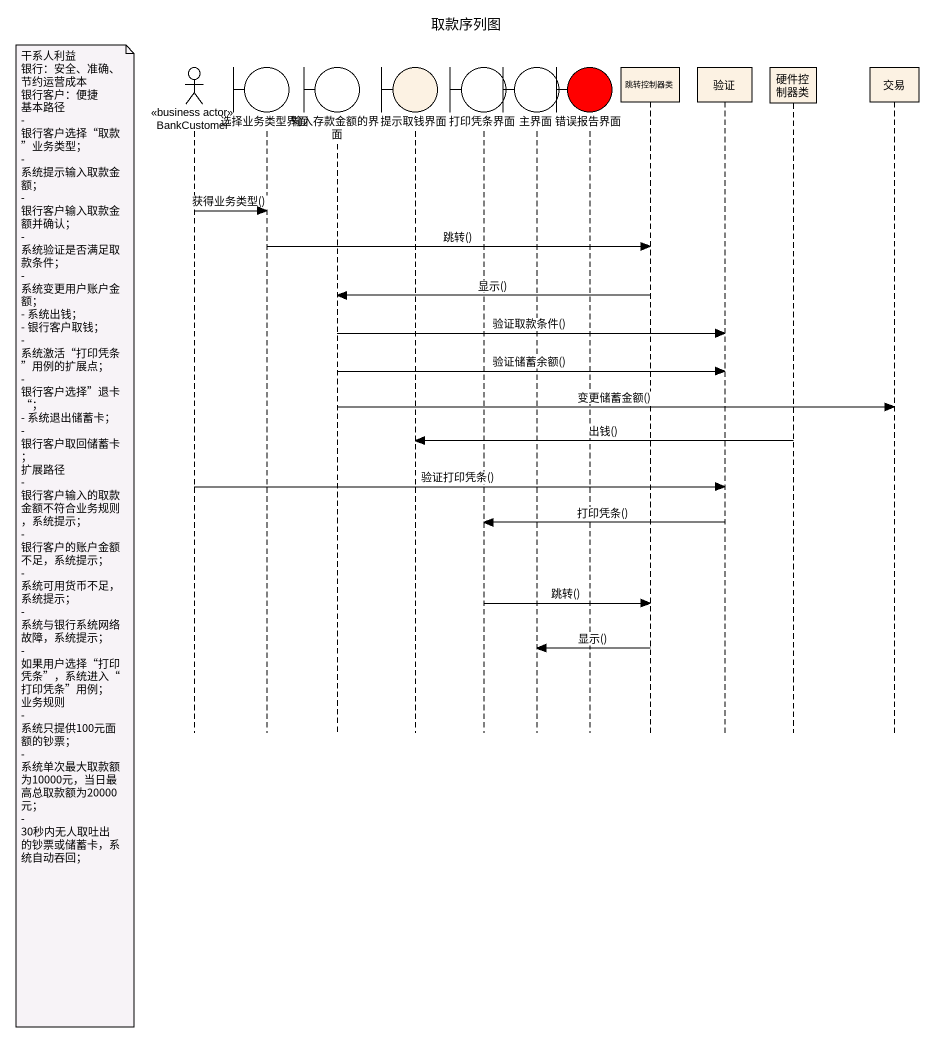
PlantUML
@startuml
title 取款序列图
hide footbox
actor BankCustomer <<business actor>>
boundary 选择业务类型界面
boundary 输入存款金额的界面
boundary 提示取钱界面 #FCF2E3
boundary 打印凭条界面
boundary 主界面
boundary 错误报告界面 #FF0000
participant 跳转控制器类
participant 验证
participant 硬件控制器类
participant 交易

BankCustomer -> 选择业务类型界面 : 获得业务类型()
选择业务类型界面 -> 跳转控制器类 : 跳转()
跳转控制器类 -> 输入存款金额的界面 : 显示()
输入存款金额的界面 -> 验证 : 验证取款条件()
输入存款金额的界面 -> 验证 : 验证储蓄余额()
输入存款金额的界面 -> 交易 : 变更储蓄金额()
硬件控制器类 -> 提示取钱界面 : 出钱()
BankCustomer -> 验证 : 验证打印凭条()
验证 -> 打印凭条界面 : 打印凭条()
note left of BankCustomer
  干系人利益
  银行：安全、准确、节约运营成本
  银行客户：便捷
  基本路径
  - 银行客户选择“取款”业务类型；
  - 系统提示输入取款金额；
  - 银行客户输入取款金额并确认；
  - 系统验证是否满足取款条件；
  - 系统变更用户账户金额；
  - 系统出钱；
  - 银行客户取钱；
  - 系统激活“打印凭条”用例的扩展点；
  - 银行客户选择”退卡“；
  - 系统退出储蓄卡；
  - 银行客户取回储蓄卡；
  扩展路径
  - 银行客户输入的取款金额不符合业务规则，系统提示；
  - 银行客户的账户金额不足，系统提示；
  - 系统可用货币不足，系统提示；
  - 系统与银行系统网络故障，系统提示；
  - 如果用户选择“打印凭条”，系统进入“打印凭条”用例；
  业务规则
  - 系统只提供100元面额的钞票；
  - 系统单次最大取款额为10000元，当日最高总取款额为20000元；
  - 30秒内无人取吐出的钞票或储蓄卡，系统自动吞回；
end note
打印凭条界面 -> 跳转控制器类 : 跳转()
跳转控制器类 -> 主界面 : 显示()
@enduml
